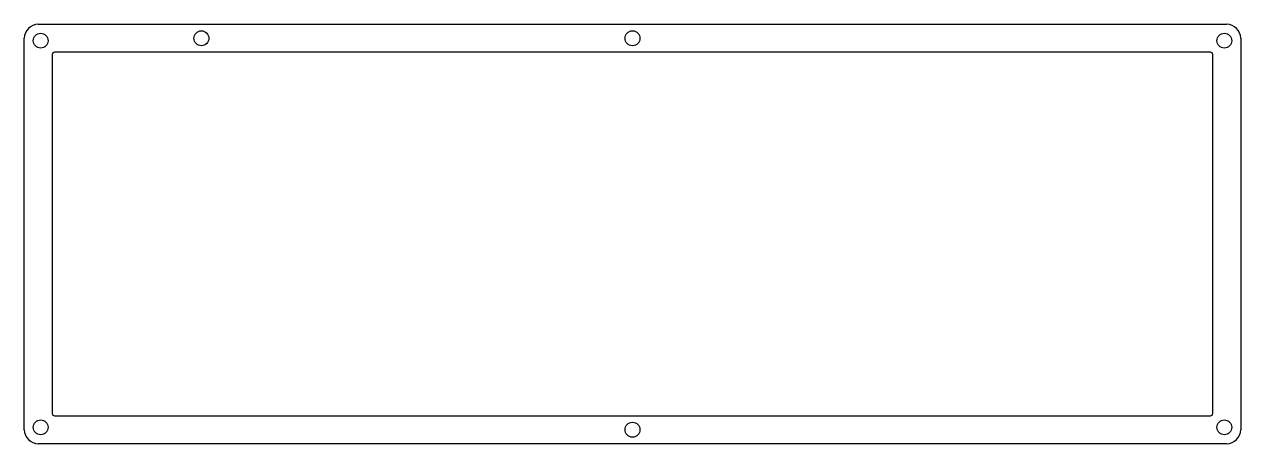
# Model space of a CAD drawing. Extents: x -7 to 254, y -83 to 7.
import ezdxf

# ---------------------------------------------------------------- set-up
doc = ezdxf.new("R2010")
doc.units = 0

msp = doc.modelspace()

# ---------------------------------------------------------------- linework, layer by layer
at = {"layer": 'Inside base', "color": 0}
for points in [[(-1, 0.5), (-1, -76.5)], [(247.5, 1), (-0.5, 1)], [(248, -76.5), (248, 0.5)], [(-0.5, -77), (247.5, -77)]]:
    msp.add_lwpolyline(points, dxfattribs=at)
for centre, start, end in [((-0.5, 0.5), 90, 180), ((247.5, 0.5), 0, 90), ((-0.5, -76.5), -180, -90), ((247.5, -76.5), -90, 0)]:
    msp.add_arc(centre, 0.5, start, end, dxfattribs=at)
at = {"layer": 'Screws', "color": 0}
for centre in [(31, 4), (123.5, 4), (-3.49, 3.49), (250.49, 3.49), (-3.49, -79.49), (250.49, -79.49), (123.5, -80)]:
    msp.add_circle(centre, 1.6, dxfattribs=at)
at = {"layer": 'Top layer 3mm', "color": 0}
for points in [[(-4, 7), (251, 7)], [(-7, -80), (-7, 4)], [(254, 4), (254, -80)], [(251, -83), (-4, -83)]]:
    msp.add_lwpolyline(points, dxfattribs=at)
for centre, start, end in [((-4, 4), 90, -180), ((251, 4), 0, 90), ((-4, -80), -180, -90), ((251, -80), -90, 0)]:
    msp.add_arc(centre, 3, start, end, dxfattribs=at)

doc.saveas('drawing.dxf')
